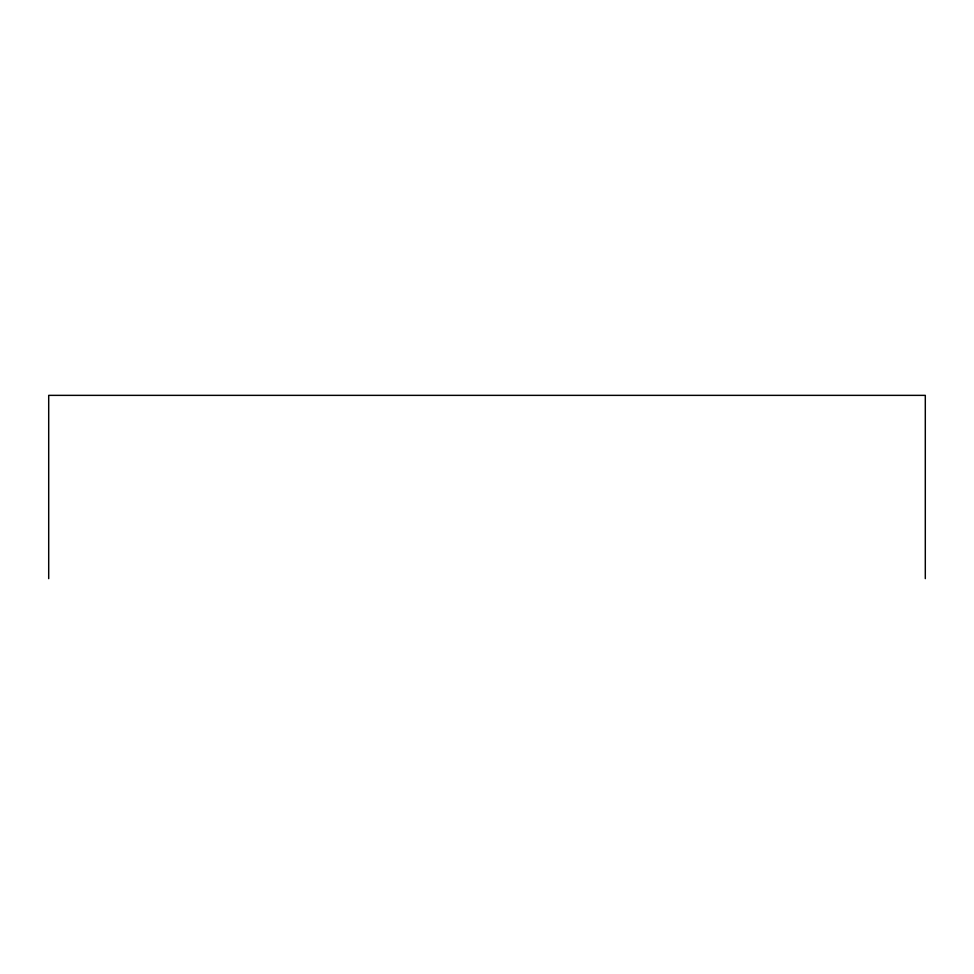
<?xml version="1.0" encoding="UTF-8"?>
<svg xmlns="http://www.w3.org/2000/svg" width="974" height="974" viewBox="0 0 974 974"><rect width="100%" height="100%" fill="white"/><g stroke="black" fill="none" stroke-linecap="round" stroke-linejoin="round"><path stroke-width="1.46" d="M925.3 578.641L925.3 395.359L48.7 395.359L48.7 578.641"/></g></svg>
